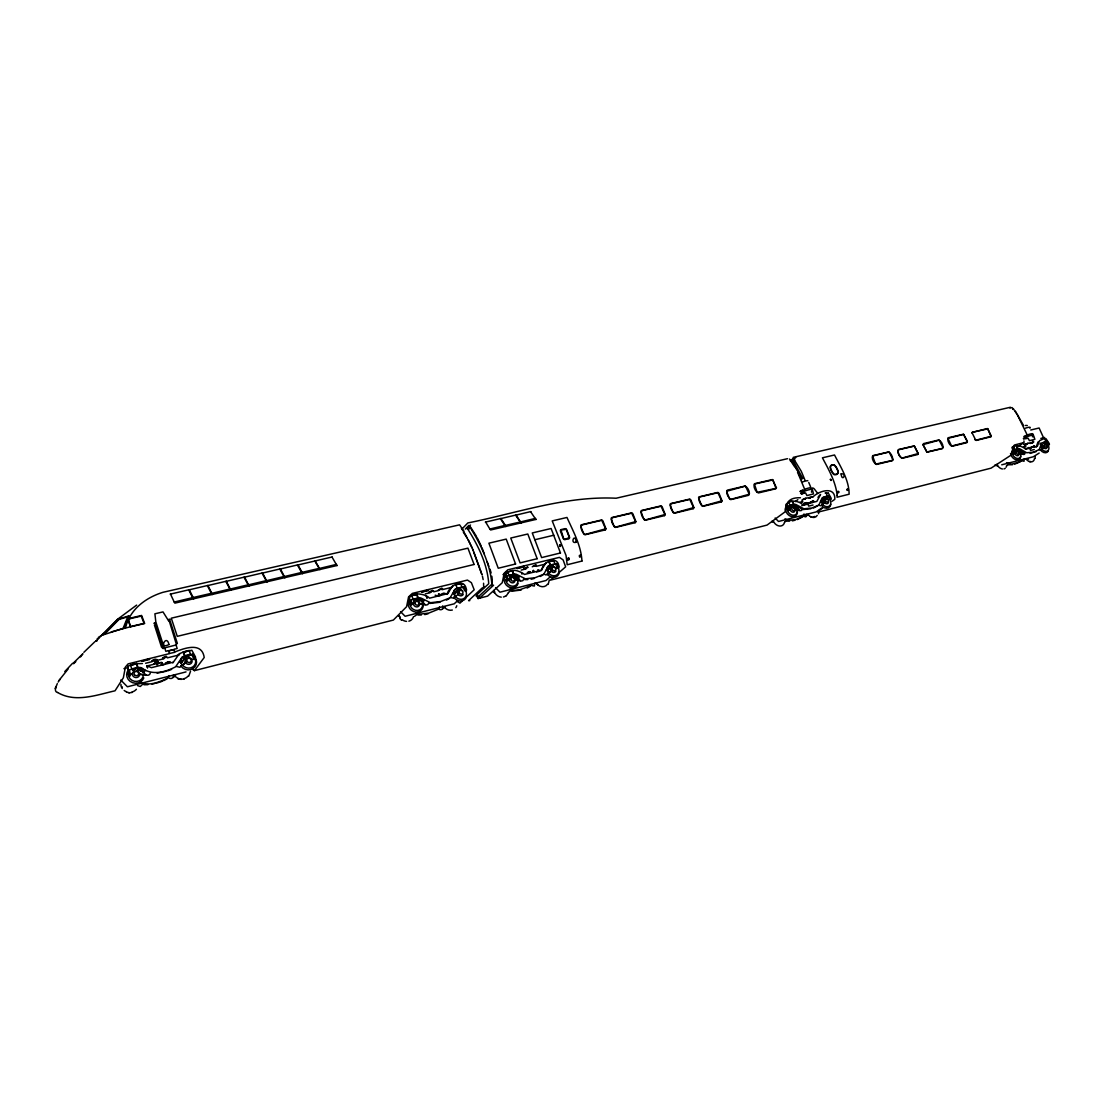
<?xml version="1.0" encoding="UTF-8"?>
<svg xmlns="http://www.w3.org/2000/svg" width="1105" height="1105" viewBox="0 0 1105 1105"><rect width="100%" height="100%" fill="white"/><g stroke="black" fill="none" stroke-linecap="round" stroke-linejoin="round"><path stroke-width="1.5" d="M193.72 658.442L193.264 656.936M1042.333 444.182L1041.186 447.18M818.57 513.701L818.598 511.656M152.78 660.956C162.186 655.818 143.553 663.774 156.399 659.878M827.01 496.615L824.15 497.333M823.156 498.866L822.355 501.85L821.36 500.593L822.092 500.068L822.617 501.325L821.581 502.223M823.515 498.852L821.913 502.195M120.942 685.28L121.025 684.451M549.282 580.084L548.177 584.379M967.234 441.738L966.903 442.677L951.999 446.268C949.388 445.439 946.709 439.901 948.242 437.732L963.532 434.196L967.317 441.323M184.936 656.978L188.789 655.21M185.267 657.972L189.107 656.218M923.2 444.555L939.195 440.191L942.786 447.207L942.427 448.34L926.915 452L922.993 444.5L923.573 443.588L938.78 439.97C941.391 440.812 944.084 446.365 942.537 448.547L926.929 452.221L923.117 444.956M146.993 665.997L147.545 667.765L146.993 665.997L161.233 662.461L161.786 664.216L161.233 662.461M550.069 567.086L547.859 570.898M726.786 491.228L745.046 486.2C747.864 486.96 750.723 493.079 748.776 495.275L731.068 499.557A1.381 1.105 51.5 0 1 729.452 498.562L726.662 491.684M55.471 688.208C57.626 683.001 52.874 691.606 57.515 692.462M190.543 671.218L188.748 676.191M1021.531 450.992C1020.288 453.312 1024.708 456.393 1025.109 453.036M1007.87 464.155L1007.18 465.481M551.105 567.569L551.782 570.774L547.859 573.868M183.734 659.975L184.148 658.318L185.82 658.732M812.037 502.54L812.23 501.808L807.658 503.687L808.68 506.118L813.045 505.026M97.129 639.933L101.453 635.43L123.056 628.441L127.807 616.576L128.829 616.314M123.056 628.441L124.147 627.93M1033.921 436.447L1034.874 439.334L1029.432 440.674L1028.092 438.257L1023.644 439.003M438.92 593.951C437.152 594.794 440.315 593.799 438.934 594.31M802.244 509.074C801.65 512.789 796.553 509.585 798.155 506.877M786.649 520.4L784.619 522.113M185.695 658.856L185.999 662.434L181.552 665.555M417.911 597.985L416.64 594.421L413.657 595.153M521.588 573.108L522.002 574.199M1038.023 441.972L1036.172 447.028M1042.692 445.246L1041.518 447.138M523.701 579.103C522.858 583.26 516.822 579.959 518.963 576.727M510.966 590.498L508.383 592.487M55.333 688.567L57.308 683.636M111.26 631.908L125.528 627.985C129.547 609.601 145.819 597.556 163.001 592.294L459.583 524.834L463.907 531.16M428.74 602.985C427.828 607.28 421.433 603.965 423.781 600.554L420.646 599.021A4.434 3.964 43.4 0 0 418.657 598.551M417.179 614.352L414.403 616.424M123.953 628.4L129.009 615.858L118.152 619.159L102.682 634.919M1014.1 453.63L1013.437 454.196A1.644 1.16 54.8 0 1 1012.346 452.857L1012.028 450.978M817.99 497.347L819.551 495.22M804.053 513.949L802.865 516.546L795.89 519.53L787.962 520.345L785.02 518.77M445.039 593.344L443.823 593.205M508.438 592.722L505.924 596.327M801.608 501.352L802.313 500.827L802.852 502.084L801.719 502.084M142.835 684.106L140.28 686.509L137.545 685.611M150.404 672.973C149.216 677.697 141.73 674.34 144.727 670.362M812.589 502.402L813.045 501.477L807.147 503.438L809.813 502.761M510.676 571.188L505.565 572.556L506.698 578.73A1.989 1.713 47.2 0 0 508.038 580.346L509.06 579.503L507.554 578.606L507.071 575.843L513.963 574.13A4.296 3.716 47.5 0 1 516.767 574.49L525.4 578.827L535.096 577.735L543.826 574.199L547.914 566.727A4.24 3.619 48.7 0 1 549.931 565.18L556.616 563.522L558.08 565.981L557.486 567.39L558.868 567.611A1.948 1.657 48.8 0 0 558.84 565.705C556.92 554.959 542.624 562.003 541.657 570.152L524.419 574.462C522.762 572.459 508.77 566.409 513.48 574.213M408.809 597.101L408.67 597.833M789.343 509.944L788.528 510.579A1.796 1.395 53.1 0 1 787.575 509.723M158.347 661.715L157.822 662.461M828.391 493.231L830.891 497.733A1.768 1.354 53.5 0 1 831.029 499.432L829.869 499.225L830.283 497.968L828.916 495.758L823.86 497.015M1026.048 448.644L1029.004 447.47M413.463 601.037L415.577 599.766M545.856 563.039L540.801 570.912M532.251 566.796L536.174 564.959L533.853 565.649M442.553 588.758L438.16 590.111L442.152 588.247L439.044 589.987M101.453 635.43L116.771 620.085M101.798 635.237L104.547 633.179M451.821 586.852L447.926 593.578L429.527 598.178C424.417 592.418 404.596 591.299 410.618 602.736A2.058 1.837 42.9 0 0 411.999 604.407L413.118 603.551L411.53 602.598L411.088 599.739L418.45 597.902A4.448 3.964 43.4 0 1 421.406 598.261L430.467 602.708L440.785 601.493L450.122 597.764L454.638 589.973A4.379 3.868 45.3 0 1 456.821 588.357L463.948 586.589L465.44 589.131L464.777 590.595L466.227 590.816A2.017 1.768 45.5 0 0 466.255 588.827C463.976 577.045 448.547 585.995 447.138 594.338M169.742 653.4L174.452 652.378L174.355 649.201L177.201 648.511L176.04 645.085M439.541 606.797L438.05 609.352L428.823 613.068L418.643 614.297L415.673 612.847M991.088 436.309L975.756 440.232L971.917 432.483L987.428 428.533L991.309 436.033M129.368 618.358L141.606 615.444L144.672 623.524L125.528 627.985M967.207 442.069L951.585 446.061L947.924 438.34L963.56 434.417L967.441 441.779M130.583 626.797L128.318 620.955M508.231 580.36L507.195 581.106A1.975 1.713 47.2 0 1 505.869 579.49M538.867 569.931L537.817 569.766M410.729 602.626L410.342 600.498M193.403 598.841L192.809 597.612L174.217 602.032L170.419 593.938M153.885 623.317L155.391 622.571M97.019 639.022L98.607 638.289M174.217 602.032L174.894 603.137L337.122 565.498M824.537 499.087L825.021 502.071L822.382 504.336M168.664 620.941L163.001 611.908L154.893 613.8L155.833 621.963L164.258 647.972L176.538 644.85L168.761 619.408M170.294 594.145L189.245 589.697L193.803 598.758M168.457 619.864L169.963 619.132M145.667 674.575L139.81 674.368L146.122 674.989M149.645 659.492L141.73 661.287L149.797 658.663M193.209 597.515L211.497 593.288L212.091 594.518M162.435 648.414L163.664 648.11M172.836 662.931L179.383 653.677L185.074 651.439A3.218 0.718 -17.8 0 1 188.927 650.762L189.148 650.79M169.189 675.707L167.532 678.166C159.313 682.061 148.747 686.606 140.045 682.061M164.673 647.862L165.819 651.301L168.678 650.596L168.982 652.668M189.148 589.835L207.878 585.429L211.801 593.33L229.964 589.02M59.104 680.307L68.151 668.939M169.245 650.679L173.43 649.643M169.783 653.538L128.111 663.884L125.418 667.006L123.359 677.779L115.031 690.805C96.439 695.004 75.485 703.015 57.598 692.49M211.801 593.33L212.478 594.421M174.452 652.378L174.673 652.061C184.687 648.069 201.939 641.701 204.218 657.503L194.383 670.638L192.463 669.298M58.164 682.047L60.071 679.313M207.795 585.567L226.304 581.216L230.254 589.062L248.224 584.794M536.422 565.498L533.011 566.34M1033.313 447.263L1033.852 446.489L1029.625 448.216L1030.62 450.426L1034.266 449.514M230.254 589.062L230.959 590.153M80.513 656.909L82.903 653.718L73.206 663.207M794.771 459.86L793.597 461.489L802.81 478.548M185.75 658L184.438 658.331L181.054 662.779M226.221 581.354L244.523 577.059L248.501 584.849L266.264 580.622M185.999 662.434L181.123 666.177M191.842 655.389L192.477 654.505M248.501 584.849L249.205 585.912M244.426 577.197L262.534 572.943L266.54 580.678L284.109 576.492L284.717 577.694M266.54 580.678L267.258 581.741M262.438 573.081L280.339 568.868L284.386 576.548L301.748 572.418L302.369 573.606M284.386 576.548L285.09 577.597M280.228 569.006L297.936 564.848L302.742 573.523M302.121 572.335L319.193 568.384M297.825 564.987L332.246 556.961M315.229 561.009L319.442 568.44L336.431 564.393L337.066 565.567M319.442 568.44L320.174 569.476M1033.769 447.138L1034.598 446.185L1029.197 447.981L1031.421 447.428M64.794 671.536L72.502 663.373M105.997 632.723L119.008 619.422L127.752 616.825M831.084 479.501L830.214 479.46L831.264 480.357M461.973 529.033L467.816 522.955C516.809 513.162 565.484 495.717 616.12 498.231L787.506 458.685M465.288 529.102L468.865 525.386C480.385 543.411 490.606 564.033 491.946 585.636L493.59 585.222L479.971 597.764L477.926 598.579L487.623 596.106L502.223 582.749L504.225 573.177L507.761 569.835L559.434 557.376L563.122 559.931L565.636 566.837L559.13 572.473M466.932 528.715L470.509 525.013M468.396 529.557L470.647 527.237L476.531 536.477M505.386 525.331L489.86 529.019L485.565 521.919M177.891 655.389L179.949 653.69M427.911 590.54L428.657 589.794L421.585 592.114L428.478 590.553M489.86 529.019L490.661 529.972L536.105 519.391M485.371 522.126L500.869 518.48L506.049 526.408M420.01 603.662L424.886 604.338M419.638 602.86A3.287 2.942 43.2 0 1 419.831 604.062L417.842 600.664M500.731 518.618L516.076 514.999L520.483 521.947L535.373 518.397L536.035 519.461M520.151 522.016L505.247 525.455M515.938 515.137L530.87 511.56M520.483 521.947L521.284 522.886M83.842 652.337L94.919 641.66M812.631 497.029L811.374 496.822L812.341 496.794M454.252 594.297L456.641 590.319L458.078 589.808L458.534 594.048L454.5 597.363M458.064 590.042L454.542 594.297M73.593 663.732L75.803 661.605M462.871 587.846L463.81 586.948M458.534 594.048L458.465 594.366A3.246 2.859 45.4 0 1 457.898 590.968L457.843 590.029M457.277 600.927L454.252 603.8L405.107 616.272L400.59 611.659M811.374 491.863L812.728 490.731L813.46 493.949L806.94 495.551L805.559 492.899L800.904 493.659M1041.684 449.555L1044.253 447.014M462.318 600.927L459.984 603.137L456.973 601.382M467.014 596.52L474.183 589.78L471.393 582.694L467.47 580.084L412.372 593.385L408.588 596.866L406.557 606.742L393.366 620.071L194.383 670.638M469.791 600.637L468.589 600.65L482.042 588.109L484.142 587.28M810.808 502.236L813.556 500.855L810.531 502.126L811.498 501.739M476.752 594.849L488.728 583.716C487.402 564.241 478.23 545.677 467.94 529.35M813.763 501.339L812.092 501.449M479.542 595.623L492.319 583.799M506.629 576.934L507.596 576.05M827.051 497.664L823.971 498.438M522.941 567.058L523.77 566.299L517.016 568.523L523.577 567.045M515.524 579.697L520.124 580.374M559.89 544.972L560 546.464L560.235 545.179M547.555 570.912L549.724 567.1L551.105 566.589M555.484 564.765L556.506 563.868M551.616 570.677L548.26 573.302M550.456 576.658L546.05 580.498L499.943 592.197L495.593 587.722M553.992 576.907L550.166 580.208L767.05 525.082L785.13 511.795C785.904 501.615 789.854 497.402 800.421 497.775M806.249 516.159L808.156 514.516M822.01 504.847L825.2 502.153M1017.788 448.754L1016.545 445.688L1012.235 447.028M820.601 494.46L816.871 501.38L802.796 504.902C798.887 499.681 782.409 498.99 788.348 508.369A1.796 1.395 53.1 0 0 789.55 509.833L790.365 509.184L789.053 508.272L788.473 505.814L794.094 504.419A3.881 3.025 53.2 0 1 796.443 504.792L803.874 508.797L811.871 507.996L818.916 505.013L821.858 498.452A3.84 2.956 53.5 0 1 822.783 497.388M117.006 619.684L136.647 605.098M1027.056 443.92L1024.432 444.721M790.848 460.012L795.793 457.567M1032.388 442.76L1033.272 442.083L1023.7 444.403M791 461.296L794.592 458.492M194.894 658.801A2.238 2.086 21.7 0 1 194.535 659.492L192.85 659.298L194.273 656.881L192.712 654.091L190.171 654.643A3.218 0.718 -17.8 0 0 187.919 654.809A3.218 0.718 -17.8 0 0 184.977 655.928L183.582 652.171L188.927 650.762M1014.542 451.075L1017.512 450.149M1017.194 449.431L1014.542 450.094M1027.015 443.934L1027.968 443.298L1026.78 444.196M1032.83 442.483L1032.871 440.964M1031.96 447.028L1034.39 445.881M442.608 608.731L445.218 606.755M98.317 637.405L101.135 635.748M181.303 662.793L182.919 661.577M795.324 501.532L797.879 499.653M831.029 480.523L830.532 479.335M793.625 506.822L795.338 509.792A2.873 2.238 53.2 0 0 795.089 508.756M812.631 497.25C818.598 490.841 835.463 485.578 834.814 499.322L832.134 501.242M451.793 586.769L452.691 586.12M827.645 496.932L828.874 496.062M821.54 508.093L816.208 511.905L778.486 521.477L775.144 517.996M818.874 510.703L822.811 507.886M173.278 677.02L175.474 675.473M173.071 677.337L175.474 675.652M509.391 576.893L512.168 575.65M456.075 584.711L460.592 583.523M1018.396 446.24L1022.636 443.478M549.157 561.672L553.398 560.553M1017.249 450.439L1019.293 453.575A2.638 1.865 54.9 0 0 1018.479 451.765M1021.573 460.909L1014.68 464.211M1040.841 438.409L1044.708 437.456M1019.487 453.271L1022.843 453.906M1045.924 442.539L1047.264 441.682M1039.17 453.05L1033.327 456.779L1001.724 464.804M817.866 505.759L813.377 508.065M801.857 517.278L797.396 519.571M804.965 499.184L805.946 498.272L805.062 498.521M533.729 571.713L532.279 572.224L533.328 571.603M530.593 585.816L518.853 590.084L512.389 590.443L509.557 589.034M527.113 588.04L529.765 586.548M540.29 576.465L542.956 574.945M1032.609 442.76L1033.797 441.848L1030.343 443.478M446.461 600.098L449.334 598.509M127.876 666.591L128.277 673.898A2.293 2.141 13.3 0 0 129.768 675.735L130.404 675.846M165.405 662.945L168.402 661.84M153.678 663.787L154.23 663.594M163.581 680.694L167.021 678.884M416.267 599.532C420.618 596.797 409.803 600.485 414.582 600.112M441.13 594.145L443.188 593.33M460.191 588.578C464.459 585.54 452.953 590.388 459.362 588.91M509.529 575.677L512.969 574.641M812.037 496.794L809.081 498.245L810.366 498.024M1043.576 443.478L1045.482 442.732M130.666 665.265L131.039 665.1A3.301 0.746 -17.4 0 1 135.487 663.704L142.435 663.553M184.977 655.928L184.204 656.204A4.862 4.53 20.7 0 0 181.524 658.055L175.654 666.785C165.308 672.185 151.979 675.873 141.785 667.945A4.973 4.641 14.5 0 0 138.332 667.613L137.642 667.71A3.301 0.732 -17.4 0 0 135.266 667.903A3.301 0.732 -17.4 0 0 132.282 669.05L129.52 669.81L129.838 672.986L131.647 674.009L130.252 674.989A2.307 2.141 13.4 0 1 128.76 673.152L127.959 666.053L134.99 664.202M117.572 619.739L119.008 619.422M411.806 595.664L416.806 594.435M455.895 584.752L460.744 583.551L462.014 587.059M507.665 571.934L512.347 570.774M1019.846 462.042L1011.393 464.197L1006.503 462.636M1036.366 451.462L1030.136 453.409M790.006 505.441C795.945 505.869 792.976 498.659 788.735 502.361L790.158 505.689M1034.39 447.028L1037.319 446.296L1039.584 440.591L1043.079 439.127M1043.217 442.373L1047.264 441.42L1048.258 444.541L1049.267 444.763A1.616 1.133 55 0 0 1049.046 443.229L1045.965 438.671L1044.764 438.975L1046.021 441.724M560.276 546.395L560.677 545.511M103.248 634.325L104.892 633.897M133.691 670.155L135.597 669.506M527.292 572.487L527.997 572.21M791.912 505.91L789.674 506.463L792.547 504.888M1025.385 444.707L1025.993 444.569M1043.907 442.456L1045.565 441.945M159.866 682.144L162.352 681.177M167.85 670.818L171.634 669.354M1047.319 445.163L1047.899 445.757M161.813 664.437L163.236 664.243L162.131 664.754M193.803 658.331L195.088 658.746A2.238 2.086 21.8 0 0 195.254 656.536L191.828 650.237L183.582 652.171M804.606 498.604L802.106 499.833L802.81 499.93M553.094 564.489L550.152 565.981L552.155 565.774M553.425 565.359L551.036 567.017M460.454 588.537L458.147 590.194M169.355 662.185L170.156 661.674L167.725 661.895M135.28 668.484L132.697 670.196M155.957 683.194L158.567 682.503M166.524 671.177L157.103 673.18M186.013 671.909L127.42 686.785L120.776 680.058M817.907 512.168L991.047 468.161L1011.144 455.094L1014.362 445.025L1024.045 442.553L1023.921 440.923M137.434 670.058L138.774 669.713L144.23 672.089M514.267 576.023L513.203 576.285L515.552 579.876M1017.539 450.426L1018.258 450.246M173.361 662.185L151.371 667.682L146.827 665.597M1031.448 447.76L1025.551 449.238C1024.376 447.249 1013.064 442.553 1018.175 448.92M536.505 571.989L539.364 571.271M801.76 505.648L808.805 503.894M804.302 498.742L810.31 497.25M123.926 668.649L127.255 667.821M145.598 663.262L152.269 661.619M157.269 660.376L163.941 658.718M167.269 657.889L178.941 654.989M425.342 593.868L430.342 592.625M433.685 591.797L438.685 590.553M442.014 589.725L452.028 587.252M502.955 574.614L506.256 573.785M521.159 570.097L526.118 568.868M536.049 566.395L544.323 564.351M567.818 559.807L568.84 558.881M580.664 555.939L579.559 556.533M838.585 491.905L837.742 492.72L838.695 492.568C839.275 490.523 836.761 491.145 837.673 492.816M847.383 489.722L848.267 489.501M567.735 559.475L568.771 558.992L567.708 559.185M837.631 492.429L838.529 492.001L837.618 492.153M847.314 490.026L848.212 489.598L847.286 489.75M799.813 502.333L801.153 502.002M1023.534 446.724L1024.653 446.448M137.407 668.47L137.835 668.373A4.973 4.627 14.4 0 1 141.302 668.705M826.388 496.877L827.866 496.504L829.233 498.728L828.861 500.04M512.969 576.271L517.057 577.901M137.269 670.017L138.733 669.644M168.457 650.928L174.134 649.519M825.09 492.982L828.184 492.941M811.208 488.313L812.189 488.065A2.196 1.699 52.9 0 1 814.288 488.935L817.783 493.479M1030.744 430.011L1039.114 427.994L1043.963 438.699M131.039 665.1L135.059 664.119M790.324 505.289C796.373 506.808 792.699 498.341 789.053 502.209M157.905 664.354L156.73 664.768M151.993 684.147L154.631 683.512M521.146 590.07L511.574 591.175M424.748 614.601L428.077 613.8M534.958 539.723L553.812 535.221M792.326 520.869L794.882 520.262M531.091 579.241L534.24 578.495M440.011 602.253L429.693 603.454M810.835 508.756L802.838 509.543L795.407 505.551A3.881 3.025 53.2 0 0 793.818 505.096M790.337 460.882L792.561 460.371L793.597 461.489M1012.733 409.333L1013.658 409.126M793.224 457.36L1010.44 407.248M1009.929 408.09L1012.07 407.593L1014.058 409.969M154.755 661.785L155.791 661.563M155.073 662.517L158.181 662.296L158.844 663.193M133.387 670.169L134.299 669.989M166.717 656.605L163.264 657.972L164.065 658.373C158.25 659.036 171.468 653.608 164.258 658.221M416.419 599.518L417.87 599.504M528.687 572.003L529.861 571.989M525.483 568.688L524.392 568.661L527.638 567.072L523.701 568.909L528.038 567.39M411.944 604.311L411.24 605.167M1025.454 425.466L1027.291 425.494M435.121 595.222L436.061 595.333M529.958 571.616L528.853 571.838L529.778 572.031M128.857 692.89L132.269 692.421M184.121 679.147L178.112 679.078M1012.525 464.708L1007.967 464.804M559.779 545.069L560.359 546.34M136.191 668.304L136.882 668.263M1025.026 445.426L1025.951 445.881L1025.26 447.069M143.926 684.769L147.946 684.672M834.082 474.377C841.181 475.412 836.789 467.415 834.247 465.108C827.023 464.224 831.761 471.835 834.095 474.598C841.416 475.675 837.148 467.166 834.234 464.887C826.844 463.962 831.54 471.49 833.653 474.418M417.897 615.015L421.337 615.002M430.356 592.239C438.602 586.727 421.295 595.94 433.574 590.788M524.543 579.586L527.831 579.6M786.953 521.077L789.661 521.132M461.807 583.854L462.539 584.075M790.296 507.292L793.708 505.786M419.831 604.062L425.232 604.739M144.133 672.033L140.1 670.887M807.037 502.706L803.832 504.129M515.317 580.097L520.414 580.774M423.533 602.059L418.657 599.808M795.517 509.474L799.426 510.109M795.338 509.792L799.619 510.496M516.905 577.887L518.798 578.191M1019.293 453.575L1022.968 454.266M796.525 507.872L798.183 508.148M126.467 692.144L129.354 692.711M178.485 678.857L181.303 679.423M1021.683 452.111L1018.976 451.172M1020.191 451.862L1021.421 452.125M773.21 522.264L772.782 522.154A1.768 1.395 53.1 0 1 771.842 521.298M507.485 572.873L504.584 573.647L505.897 577.694M997.442 464.943L997.069 464.832A1.616 1.16 54.9 0 1 996.6 464.514M996.337 465.661L995.964 465.55A1.616 1.16 54.9 0 1 995.108 464.777M549.986 566.036L549.075 565.953A4.24 3.619 48.7 0 0 547.569 566.796M553.522 560.58L548.978 561.713L550.262 565.097M137.614 670.638L139.893 674.009M417.676 600.816L418.008 600.94A3.287 2.942 43.2 0 1 419.002 601.755M793.404 506.974L793.666 507.085A2.873 2.238 53.2 0 1 794.509 507.803M772.796 479.943L754.411 484.073L757.022 491.905M875.782 464.1L892.288 460.426C893.655 458.368 891.127 452.953 888.696 452.097L872.605 456.006L875.478 463.824M987.773 428.878L972.524 432.207L972.193 433.312M142.78 669.381L145.736 670.735M556.381 565.94L557.21 566.741L556.658 568.232L557.984 568.371A1.948 1.657 48.8 0 0 558.218 567.114M515.924 575.263L518.798 576.7M796.719 507.858L794.081 506.131M1024.238 452.746L1019.017 449.776A3.55 2.514 54.9 0 0 1017.636 449.348M168.402 677.6C170.419 679.865 174.963 677.752 173.485 674.768M179.59 661.646L181.538 663.566M176.372 666.439L179.963 667.296L181.855 664.464M438.63 608.896C440.646 611.286 444.652 608.468 442.566 605.941M452.953 593.247L454.072 594.062M450.481 597.515L453.893 598.219L454.708 595.015M531.091 585.388L534.295 586.064L534.986 583.012M546.312 569.89C550.29 571.271 547.237 577.211 544.061 573.992M803.128 516.215L805.835 516.878L806.236 514.17M818.86 504.888C820.946 507.361 823.819 503.852 821.416 502.015M1021.669 460.633L1024.031 461.282L1024.225 458.851M1039.004 449.542L1041.38 450.191L1041.559 447.746M757.257 492.291L775.972 488.382L773.113 480.219M794.288 506.145L795.296 507.098M1018.023 450.246L1019.169 451.116M477.65 595.429L479.971 597.764M476.034 595.844L478.355 598.178M399.803 618.51L401.502 620.264M1047.499 443.478L1046.891 442.774M793.238 458.147L801.291 471.296L804.979 480.123M791.456 460.633L796.028 467.539L801.691 479.694M789.481 459.017L794.606 466.738M530.662 511.767L535.221 518.535M515.621 515.206L520.966 522.955M1015.288 411.06L1023.7 425.784M1014.873 411.115L1016.49 413.394M500.413 518.687L504.93 525.538M461.407 528.411L462.954 530.676M463.271 532.002L467.249 538.37M533.494 570.387C531.629 571.23 534.889 570.221 533.425 570.746M988.05 429.141L991.088 436.751L976.171 440.439L974.762 439.541M332.08 557.155L336.321 564.531M505.068 525.4L505.731 526.491M314.87 561.091L319.815 569.558M1017.291 414.527L1027.457 435.481L1024.473 436.213A2.03 1.423 54.6 0 0 1023.81 436.724M463.727 531.809L466.144 535.884M297.466 565.069L301.637 572.556M279.855 569.103L284.013 576.63M262.051 573.163L266.871 581.824M244.039 577.28L248.832 586.009M225.834 581.451L230.572 590.236M207.395 585.664L211.4 593.426M794.896 466.365L796.705 469.736M188.762 589.918L192.726 597.75M477.236 537.831L481.338 546.298M466.876 537.14L467.401 538.135M468.023 539.337L471.987 547.624M467.954 539.572L470.647 544.834M1046.104 442.152L1047.499 444.735M471.283 546.229L473.175 550.456M1013.395 446.392L1014.901 449.735M1012.042 447.718L1013.478 452.125A1.644 1.16 54.8 0 0 1014.583 453.451L1015.219 452.815L1013.451 449.832L1018.133 448.658A3.564 2.514 54.9 0 1 1020.15 449.031L1026.683 452.76L1033.437 452.18L1039.253 449.597L1041.407 443.74A3.522 2.472 55 0 1 1042.139 442.787M826.167 493.092L827.438 496.117L823.874 497.305M808.75 482.443L810.587 486.849M797.534 472.194L804.896 489.846L801.332 490.717A2.21 1.713 52.8 0 0 800.517 491.297M785.945 504.253L787.326 509.115M553.536 560.166L555.069 564.227M548.867 561.326L550.401 565.387M551.091 566.824L550.925 567.735A3.135 2.68 48.8 0 0 551.533 570.995M512.361 570.36L513.894 574.476M507.54 571.547L509.074 575.677M482.001 547.749L484.28 553.937M487.139 561.658L488.838 566.299M473.769 552.058L479.694 568.177M472.691 549.185L481.849 574.434M463.147 587.349L464.68 590.623M455.757 584.365L457.29 588.578M440.522 595.374L437.11 596.23M416.82 593.993L418.339 598.275M411.682 595.264L413.201 599.545M480.288 569.793L481.946 574.738M192.16 654.837L192.781 656.729M189.148 650.32L190.654 654.961M185.737 657.737L185.585 659.008A3.591 3.356 21.1 0 0 185.999 662.765M183.195 651.798L184.701 656.439M169.673 619.587L177.38 643.469M155.101 623.027L163.319 648.621M154.396 624.919L161.579 647.323M164.479 664.354L160.405 665.362M156.744 659.367L158.015 663.359M136.647 663.318L138.139 668.028M136.426 663.843L137.655 667.738M130.501 664.837L131.992 669.561M1043.438 445.426L1044.004 447.359A2.611 1.823 55 0 1 1043.189 445.577M482.415 576.147L483.147 579.614M409.817 601.051L409.872 603.496A2.044 1.837 42.9 0 0 410.604 604.766M1035.123 456.655L1035.205 458.492M483.576 583.219L483.7 587.694M492.277 582.404L492.208 579.614A17.072 7.569 76.2 0 0 491.822 576.23M1023.341 438.478A7.721 1.326 -23.6 0 1 1031.186 435.37A7.721 1.326 -23.6 0 1 1033.23 436.047M1025.302 428.229A7.873 1.381 -23.7 0 1 1029.86 428.215M1032.346 436.668A6.506 1.105 -23.6 0 1 1032.954 436.876M1025.371 435.757A7.721 1.326 -23.6 0 1 1032.581 434.61M1048.383 450.937A6.271 4.392 55 0 1 1040.316 449.846M1048.355 445.55A5.359 3.757 55 0 1 1047.319 451.089A5.359 3.757 55 0 1 1041.684 448.879M1040.62 443.16A5.359 3.757 55 0 0 1040.261 444.431A3.522 2.472 55 0 1 1040.993 443.533M1047.029 446.752A2.611 1.823 55 0 1 1045.606 448.658A2.611 1.823 55 0 1 1043.092 446.738M1044.653 443.948A2.611 1.823 55 0 1 1046.214 444.97M1047.899 443.975A1.616 1.133 55 0 1 1048.106 445.508M1020.758 456.531A6.34 4.503 54.9 0 1 1015.827 459.694A6.34 4.503 54.9 0 1 1010.523 453.423M1020.799 454.127A5.415 3.84 54.9 0 1 1017.346 458.478A5.415 3.84 54.9 0 1 1012.125 452.967M1018.299 449.915A5.415 3.84 54.9 0 1 1020.316 452.58M1018.865 454.666A2.638 1.865 54.9 0 1 1017.056 455.688A2.638 1.865 54.9 0 1 1014.929 453.796M1014.666 452.857A2.638 1.865 54.9 0 1 1014.721 451.986M1034.46 458.561A6.202 4.379 55.1 0 1 1031.227 461.862A6.202 4.379 55.1 0 1 1026.034 458.976M1030.744 461.476A5.29 3.743 55.1 0 1 1029.473 461.545M1028.534 459.238A2.569 1.823 55.1 0 1 1027.719 458.893M1002.47 468.99A6.271 4.489 55 0 1 996.959 464.418M1006.572 465.661A6.271 4.489 55 0 1 1006.144 467.166M1005.246 468.285A6.271 4.489 55 0 1 1003.975 468.907M997.649 466.227A5.359 3.826 55 0 1 996.793 464.791M514.488 577.86A3.177 2.763 47.5 0 1 515.11 578.923M518.107 583.412A7.666 6.644 47.4 0 1 508.369 586.796A7.666 6.644 47.4 0 1 505.22 575.94M517.913 580.581A6.547 5.677 47.5 0 1 512.209 586.216A6.547 5.677 47.5 0 1 505.772 579.573M515.123 575.415A6.547 5.677 47.5 0 1 517.499 578.661M515.054 580.332A3.177 2.749 47.5 0 1 510.911 582.404A3.177 2.749 47.5 0 1 510.04 577.432M512.154 576.907A3.177 2.749 47.5 0 1 513.273 577.307M514.046 574.793A4.296 3.716 47.5 0 1 514.999 574.918M559.144 573.053A7.555 6.45 48.8 0 1 553.978 577.39A7.555 6.45 48.8 0 1 547.072 573.992M558.55 568.371A6.45 5.511 48.8 0 1 556.119 575.36A6.45 5.511 48.8 0 1 548.508 572.887M547.541 571.119A6.45 5.511 48.8 0 1 547.293 567.39M555.967 571.078A3.135 2.68 48.8 0 1 550.635 570.194M550.428 569.047A3.135 2.68 48.8 0 1 551.285 567.127M553.329 566.616A3.135 2.68 48.8 0 1 555.981 568.854M489.902 569.061A17.072 7.569 76.2 0 1 491.131 572.984M800.573 493.079A8.274 1.616 -22.5 0 1 809.109 489.695A8.274 1.616 -22.5 0 1 812.396 490.178M802.769 481.863A8.439 1.699 -22.5 0 1 807.783 480.661M801.733 494.197A6.962 1.354 -22.5 0 1 804.053 493.051M811.692 491.186A6.962 1.354 -22.5 0 1 811.692 491.753M799.91 491.49A8.274 1.63 -22.5 0 1 802.672 490.137M805.669 488.935A8.274 1.63 -22.5 0 1 810.587 487.747M824.896 502.374A2.832 2.182 53.5 0 1 824.068 500.413M830.863 504.46A6.837 5.263 53.5 0 1 822.341 506.615M830.352 500.206A5.843 4.503 53.5 0 1 828.75 506.38A5.843 4.503 53.5 0 1 822.272 504.046M828.598 501.601A2.832 2.182 53.5 0 1 826.333 503.7A2.832 2.182 53.5 0 1 823.736 500.648M826.015 498.535A2.832 2.182 53.5 0 1 826.954 498.921M829.841 498.493A1.768 1.354 53.5 0 1 830.09 499.073M797.396 510.98A6.92 5.415 53.2 0 1 791.304 516.546A6.92 5.415 53.2 0 1 785.558 507.748M796.843 508.618A5.912 4.613 53.2 0 1 793.694 515.248A5.912 4.613 53.2 0 1 787.147 509.212M794.661 505.689A5.912 4.613 53.2 0 1 795.932 507.015M794.882 510.993A2.873 2.238 53.2 0 1 791.263 511.463A2.873 2.238 53.2 0 1 790.669 507.361M792.395 506.933A2.873 2.238 53.2 0 1 794.191 508.038A1.796 1.409 53.1 0 1 793.97 510.621A1.796 1.409 53.1 0 1 791.746 508.48A1.796 1.409 53.1 0 1 794.177 507.872M505.33 596.12A7.555 6.589 47.4 0 1 503.424 596.976M501.269 597.156A7.555 6.589 47.4 0 1 494.28 591.714M494.639 591.631A1.948 1.699 47.2 0 1 493.935 590.402M494.432 592.736A1.948 1.699 47.2 0 1 493.382 591.797M547.472 584.283A7.445 6.409 48.7 0 1 536.353 583.371A6.354 5.47 48.7 0 0 537.886 584.807M817.23 515.4A6.754 5.235 53.6 0 1 807.893 514.391M812.009 517.099A5.76 4.475 53.6 0 1 810.462 516.67M814.772 516.394A5.76 4.475 53.6 0 1 813.501 517.002M784.536 522.237A6.837 5.373 53.2 0 1 779.467 526.021A6.837 5.373 53.2 0 1 773.32 521.049M413.45 616.77A7.818 7.017 43 0 1 408.85 621.176M406.557 621.383A7.818 7.017 43 0 1 402.11 619.656M400.411 617.902A7.818 7.017 43 0 1 399.278 615.761M399.706 616.756A2.017 1.809 42.7 0 1 398.601 615.803M452.332 610.057A7.694 6.823 45.3 0 1 444.072 606.811M456.766 605.733A7.694 6.823 45.3 0 1 455.826 607.681M136.398 689.258A8.743 8.177 12.5 0 1 131.965 692.02M126.564 691.758A8.743 8.177 12.5 0 1 124.161 690.473M122.268 688.567A8.743 8.177 12.5 0 1 121.094 686.219M122.406 687.075A2.251 2.113 11.7 0 1 121.702 686.661M188.071 676.053A8.536 7.984 19.9 0 1 183.803 678.76M178.554 678.484A8.536 7.984 19.9 0 1 174.341 675.335M423.187 605.167A7.928 7.072 43.2 0 1 413.602 611.548A7.928 7.072 43.2 0 1 409.402 599.766M422.663 604.532A6.768 6.05 43.2 0 1 415.466 610.278A6.768 6.05 43.2 0 1 410.038 601.617M417.994 598.137A6.768 6.05 43.2 0 1 422.276 602.529M419.582 604.297A3.287 2.942 43.2 0 1 415.149 606.479A3.287 2.942 43.2 0 1 414.347 601.313M416.585 600.761A3.287 2.942 43.2 0 1 417.773 601.175M466.683 596.396A7.804 6.879 45.4 0 1 461.103 600.94A7.804 6.879 45.4 0 1 453.865 597.446M466.061 591.562A6.658 5.87 45.4 0 1 463.313 598.841A6.658 5.87 45.4 0 1 455.301 596.313M453.92 592.529A6.658 5.87 45.4 0 1 454.141 590.623M463.216 594.393A3.232 2.859 45.4 0 1 458.658 595.043A3.232 2.859 45.4 0 1 458.34 590.332M460.523 589.794A3.232 2.859 45.4 0 1 462.65 591.009M454.417 590.015A4.379 3.854 45.3 0 1 455.149 589.462M143.83 677.904A8.868 8.274 13.8 0 1 132.559 682.669A8.868 8.274 13.8 0 1 127.144 671.895M143.401 674.741A7.583 7.072 13.9 0 1 134.492 681.302A7.583 7.072 13.9 0 1 128.719 671.785M138.36 667.752A7.583 7.072 13.9 0 1 143.084 672.544M139.658 674.589A3.688 3.439 13.9 0 1 134.258 677.116A3.688 3.439 13.9 0 1 133.691 671.384M136.371 670.721A3.688 3.439 13.9 0 1 137.738 671.149M194.991 657.351A8.66 8.08 21 0 1 192.947 668.608A8.66 8.08 21 0 1 180.971 666.135M195.392 659.423A7.404 6.892 21.1 0 1 182.408 664.934M181.386 662.931A7.404 6.892 21.1 0 1 182.518 656.757M190.751 654.699A7.404 6.892 21.1 0 1 192.781 655.804M191.966 660.099A3.591 3.356 21.1 0 1 189.618 664.229A3.591 3.356 21.1 0 1 185.157 661.812M185.405 659.243A3.591 3.356 21.1 0 1 186.289 658.262M188.886 657.613A3.591 3.356 21.1 0 1 191.303 658.912M180.985 658.801A4.862 4.53 20.6 0 1 183.665 656.95M837.134 495.358L837.038 497.236L849.123 494.211C849.082 480.081 840.781 467.235 834.524 454.984L822.424 457.815C828.667 469.57 835.794 481.932 837.134 495.358M918.048 453.575L902.094 458.064C899.677 457.221 897.149 451.821 898.503 449.776L914.346 446.102L918.048 453.575M918.255 453.616L917.689 454.542L902.163 458.285C899.498 457.47 896.777 451.752 898.393 449.555L914.318 445.881L918.255 453.616M892.992 459.708L892.398 460.647L876.569 464.459C873.862 463.658 871.113 457.829 872.784 455.633L889.042 451.876L892.992 459.708M161.924 662.572L162.325 663.787L161.924 662.572M776.442 487.775L775.765 488.769L758.417 492.954C755.544 492.195 752.712 485.91 754.618 483.686L772.409 479.556L776.442 487.775M749.245 494.225L730.999 499.308C728.347 498.424 725.515 492.25 727.256 490.164L745.433 485.965L749.245 494.225M721.717 500.855L703.07 506.035C700.418 505.261 697.752 499.129 699.451 497.029L717.891 492.733L721.717 500.855M693.609 507.623L674.561 512.913C671.868 512.14 669.202 505.91 670.942 503.797L689.769 499.419L693.609 507.623M664.906 514.529L645.444 519.93C642.709 519.17 640.016 512.831 641.825 510.703L661.052 506.242L664.906 514.529M635.582 521.601L615.706 527.099C612.916 526.353 610.222 519.903 612.073 517.775L631.715 513.203L635.582 521.601M605.623 528.812L585.305 534.433C582.473 533.701 579.766 527.126 581.672 524.986L601.755 520.317L605.623 528.812M569.351 537.541L564.959 539.337L563.743 538.895L560.953 529.999L566.23 529.392L569.351 537.541M426.447 596.41L427.013 598.012L426.447 596.41M841.112 473.879C841.969 482.871 847.425 472.94 841.112 473.879M129.63 618.786L128.705 621.107L130.749 626.521L144.051 623.386L141.219 616.093L129.63 618.786M576.285 542.182C569.572 544.599 574.904 531.754 576.285 542.182M168.954 644.505C158.181 650.279 166.51 633.262 168.954 644.505M1041.587 445.122L1042.305 446.724L1041.587 445.122M95.776 640.955L96.964 640.734L95.776 640.955M804.523 503.479L803.542 503.866L806.581 502.595L804.523 503.479M438.354 595.388L439.431 595.112L438.354 595.388M581.948 561.064L567.183 564.752L566.036 555.456L552.21 520.911L566.976 517.458C573.219 531.353 581.12 545.594 581.948 561.064M568.799 558.066L567.542 558.37L567.749 559.917L569.006 559.6L568.799 558.066M580.608 555.124L579.365 555.442L579.573 556.975L580.816 556.671L580.608 555.124M848.226 488.755L847.217 489.018L847.355 490.413L848.378 490.164L848.226 488.755M515.565 563.992L498.245 568.246L488.893 543.19L506.214 539.102L515.565 563.992M537.168 558.702L520.096 562.887L510.745 538.038L527.803 534.005L537.168 558.702M560.47 552.97L541.616 557.597L532.265 532.955L551.105 528.508L560.47 552.97M568.771 538.688L565.028 539.599A1.464 1.243 47.9 0 1 563.274 538.549L560.47 531.201A1.464 1.243 47.5 0 1 561.216 529.571L564.945 528.687A1.464 1.229 47.6 0 1 566.699 529.723L569.503 537.058A1.464 1.243 48 0 1 568.771 538.688M605.07 529.944L585.374 534.682A1.464 1.229 48.5 0 1 583.633 533.66L580.829 526.367A1.45 1.216 48.1 0 1 581.562 524.751L601.244 520.068A1.45 1.202 48.6 0 1 602.971 521.104L605.775 528.328A1.45 1.202 49 0 1 605.07 529.944M635.043 522.706L615.775 527.361A1.437 1.202 49.2 0 1 614.062 526.339L611.258 519.129A1.437 1.188 48.9 0 1 611.949 517.527L631.231 512.955A1.437 1.174 49.3 0 1 632.916 513.977L635.72 521.118A1.437 1.174 49.7 0 1 635.043 522.706M664.381 515.634L645.527 520.179A1.423 1.174 49.9 0 1 643.828 519.17L641.038 512.043A1.423 1.174 49.6 0 1 641.701 510.469L660.569 505.993A1.409 1.146 50 0 1 662.24 507.002L665.03 514.074A1.423 1.16 50.3 0 1 664.381 515.634M693.111 508.701L674.644 513.162A1.409 1.146 50.5 0 1 672.973 512.154L670.183 505.109A1.409 1.146 50.2 0 1 670.832 503.562L689.299 499.184A1.395 1.133 50.5 0 1 690.943 500.178L693.733 507.167A1.395 1.133 50.8 0 1 693.111 508.701M721.234 501.919L703.153 506.283A1.395 1.119 51 0 1 701.509 505.289L698.719 498.327A1.395 1.119 50.7 0 1 699.341 496.794L717.421 492.499A1.381 1.105 51 0 1 719.051 493.493L721.841 500.399A1.381 1.105 51.3 0 1 721.234 501.919M474.073 564.475L177.256 636.342L171.289 618.178L467.94 548.149L474.073 564.475M1044.474 445.246A1.63 1.133 55 0 0 1046.449 447.18A1.63 1.133 55 0 0 1046.449 444.749A1.63 1.133 55 0 0 1044.474 445.246M1016.31 452.29A1.644 1.174 54.9 0 0 1018.313 454.252A1.644 1.174 54.9 0 0 1018.34 451.779A1.644 1.174 54.9 0 0 1016.31 452.29M510.924 579.476A1.989 1.727 47.5 0 0 514.005 580.802A1.989 1.727 47.5 0 0 513.231 577.584A1.989 1.727 47.5 0 0 510.924 579.476M552.224 569.13A1.961 1.671 48.8 0 0 555.235 570.442A1.961 1.671 48.8 0 0 554.448 567.279A1.961 1.671 48.8 0 0 552.224 569.13M825.435 500.054A1.768 1.367 53.5 0 0 827.631 502.153A1.768 1.367 53.5 0 0 827.797 499.46A1.768 1.367 53.5 0 0 825.435 500.054M415.121 603.468A2.058 1.837 43.3 0 0 418.353 604.822A2.058 1.837 43.3 0 0 417.607 601.479A2.058 1.837 43.3 0 0 415.121 603.468M459.183 592.432A2.03 1.782 45.4 0 0 462.346 593.772A2.03 1.782 45.4 0 0 461.586 590.484A2.03 1.782 45.4 0 0 459.183 592.432M134.423 674.644A2.307 2.141 14 0 0 138.387 674.658A2.307 2.141 14 0 0 136.302 671.426A2.307 2.141 14 0 0 134.423 674.644M187.09 661.439A2.251 2.1 21.2 0 0 190.944 661.467A2.251 2.1 21.2 0 0 188.886 658.276A2.251 2.1 21.2 0 0 187.09 661.439"/></g></svg>
